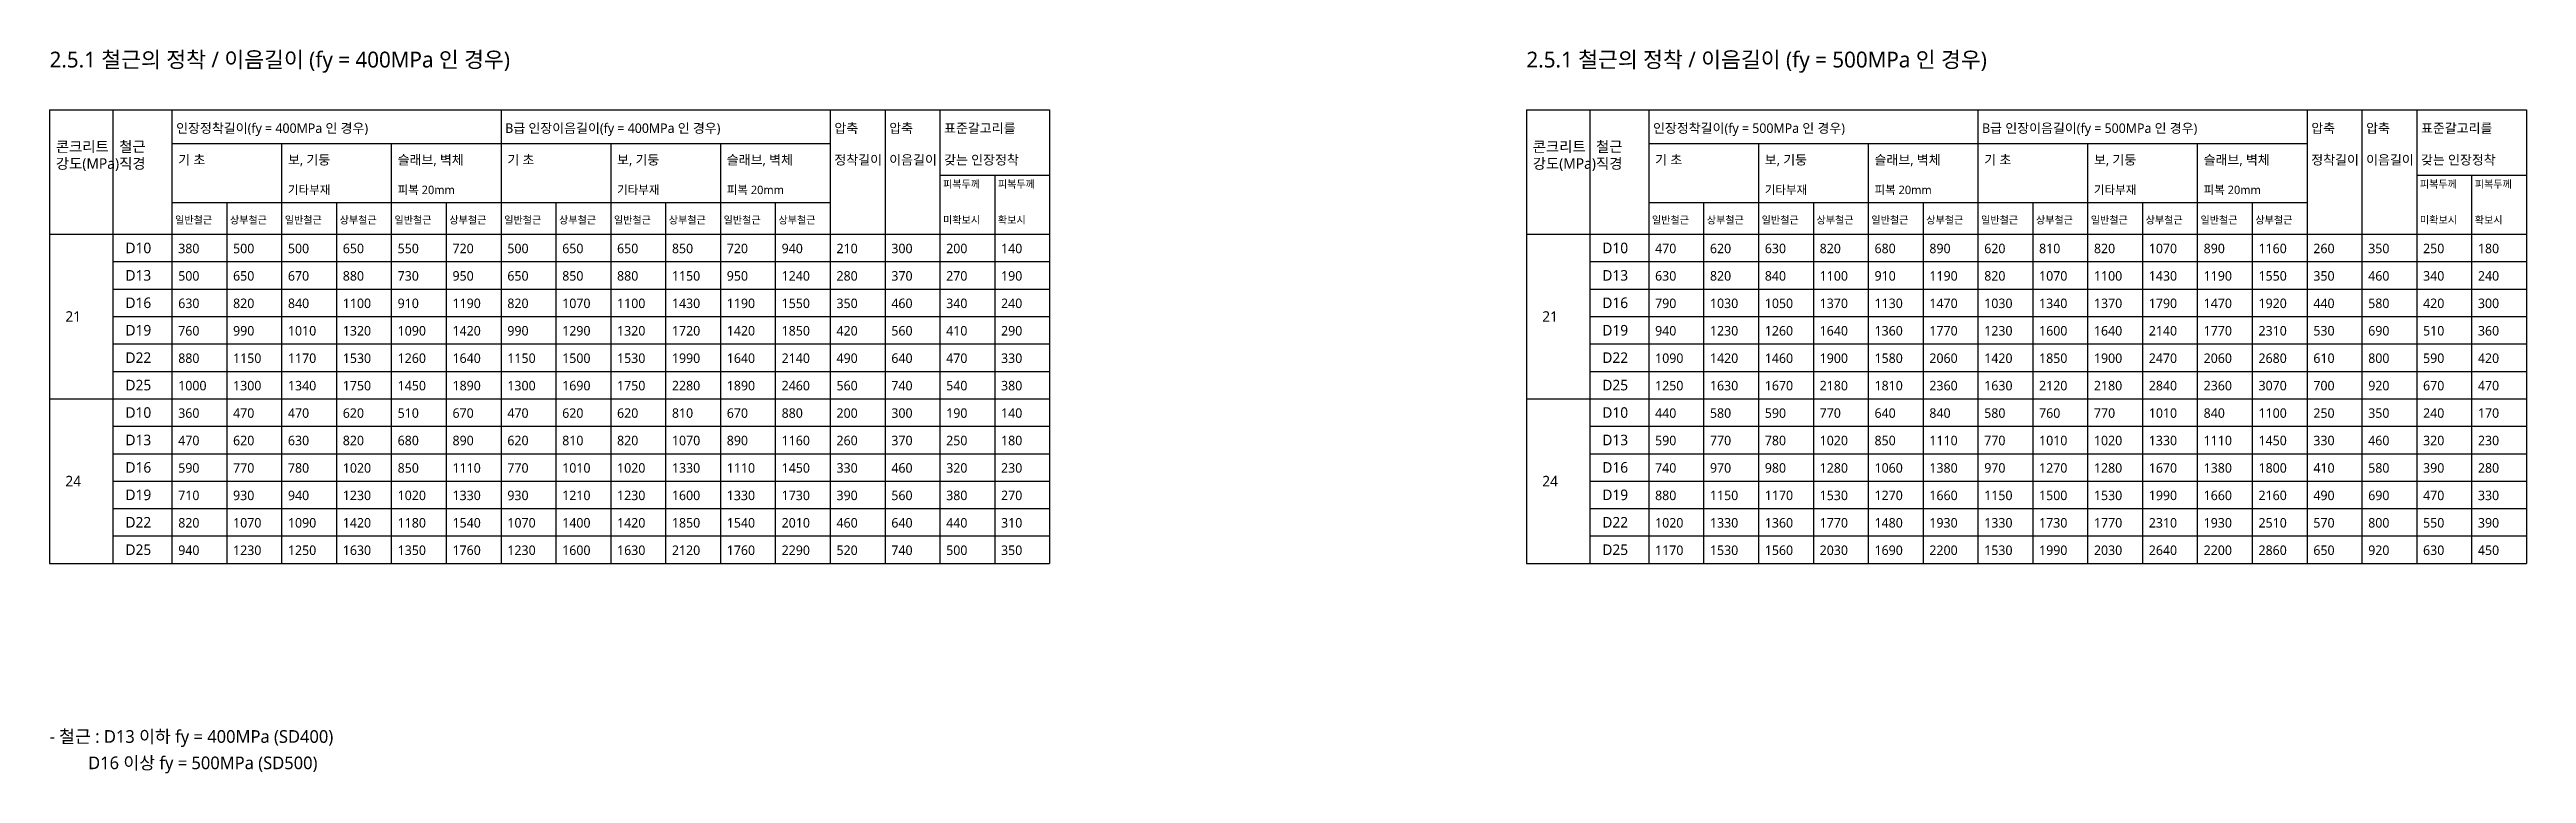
# Model space of a CAD drawing. Header units: millimetres. Extents: x 0 to 23480, y -6290 to 570.
import ezdxf

# ---------------------------------------------------------------- set-up
doc = ezdxf.new("R2010")
doc.units = ezdxf.units.MM
doc.layers.add('S-TABLE', color=7, linetype='Continuous')
doc.layers.add('S-TEXT', color=2, linetype='Continuous')
doc.styles.add('KOR', font='malgun.ttf')

msp = doc.modelspace()

# ---------------------------------------------------------------- linework, layer by layer
at = {"layer": 'S-TABLE'}
for p, q in [((0, 0), (9480, 0)), ((0, 0), (0, -4300)), ((600, 0), (600, -4300)), ((1160, 0), (1160, -4300)), ((4280, 0), (4280, -4300)), ((7400, 0), (7400, -4300)), ((7920, 0), (7920, -4300)), ((8440, 0), (8440, -4300)), ((9480, 0), (9480, -4300)), ((9480, 0), (9480, -4300)), ((14000, 0), (23480, 0)), ((14000, 0), (14000, -4300)), ((14600, 0), (14600, -4300)), ((15160, 0), (15160, -4300)), ((18280, 0), (18280, -4300)), ((21400, 0), (21400, -4300)), ((21920, 0), (21920, -4300)), ((22440, 0), (22440, -4300)), ((23480, 0), (23480, -4300)), ((23480, 0), (23480, -4300)), ((1160, -320), (7400, -320)), ((2200, -320), (2200, -4300)), ((3240, -320), (3240, -4300)), ((4280, -320), (4280, -4300)), ((5320, -320), (5320, -4300)), ((6360, -320), (6360, -4300)), ((7400, -320), (7400, -4300)), ((15160, -320), (21400, -320)), ((16200, -320), (16200, -4300)), ((17240, -320), (17240, -4300)), ((18280, -320), (18280, -4300)), ((19320, -320), (19320, -4300)), ((20360, -320), (20360, -4300)), ((21400, -320), (21400, -4300)), ((8440, -620), (9480, -620)), ((8960, -620), (8960, -4300)), ((22440, -620), (23480, -620)), ((22960, -620), (22960, -4300)), ((1160, -880), (4280, -880)), ((1160, -880), (1160, -4300)), ((1680, -880), (1680, -4300)), ((2200, -880), (2200, -4300)), ((2720, -880), (2720, -4300)), ((3240, -880), (3240, -4300)), ((3760, -880), (3760, -4300)), ((4280, -880), (7400, -880)), ((4280, -880), (4280, -4300)), ((4800, -880), (4800, -4300)), ((5320, -880), (5320, -4300)), ((5840, -880), (5840, -4300)), ((6360, -880), (6360, -4300)), ((6880, -880), (6880, -4300)), ((15160, -880), (18280, -880)), ((15160, -880), (15160, -4300)), ((15680, -880), (15680, -4300)), ((16200, -880), (16200, -4300)), ((16720, -880), (16720, -4300)), ((17240, -880), (17240, -4300)), ((17760, -880), (17760, -4300)), ((18280, -880), (21400, -880)), ((18280, -880), (18280, -4300)), ((18800, -880), (18800, -4300)), ((19320, -880), (19320, -4300)), ((19840, -880), (19840, -4300)), ((20360, -880), (20360, -4300)), ((20880, -880), (20880, -4300)), ((0, -1180), (9480, -1180)), ((0, -1180), (9480, -1180)), ((14000, -1180), (23480, -1180)), ((14000, -1180), (23480, -1180)), ((600, -1440), (9480, -1440)), ((14600, -1440), (23480, -1440)), ((600, -1700), (9480, -1700)), ((14600, -1700), (23480, -1700)), ((600, -1960), (9480, -1960)), ((14600, -1960), (23480, -1960)), ((600, -2220), (9480, -2220)), ((14600, -2220), (23480, -2220)), ((600, -2480), (9480, -2480)), ((14600, -2480), (23480, -2480)), ((0, -2740), (9480, -2740)), ((14000, -2740), (23480, -2740)), ((600, -3000), (9480, -3000)), ((14600, -3000), (23480, -3000)), ((600, -3260), (9480, -3260)), ((14600, -3260), (23480, -3260)), ((600, -3520), (9480, -3520)), ((14600, -3520), (23480, -3520)), ((600, -3780), (9480, -3780)), ((14600, -3780), (23480, -3780)), ((600, -4040), (9480, -4040)), ((14600, -4040), (23480, -4040)), ((0, -4300), (9480, -4300)), ((14000, -4300), (23480, -4300))]:
    msp.add_line(p, q, dxfattribs=at)

# ---------------------------------------------------------------- texts
at = {"layer": 'S-TEXT', "style": 'KOR'}
for s, height, p in [('2.5.1 철근의 정착 / 이음길이 (fy = 400MPa 인 경우)', 150, (0, 400)), ('2.5.1 철근의 정착 / 이음길이 (fy = 500MPa 인 경우)', 150, (14000, 400)), ('인장정착길이(fy = 400MPa 인 경우)', 90, (1200, -220)), ('B급 인장이음길이(fy = 400MPa 인 경우)', 90, (4320, -220)), ('압축', 90, (7440, -220)), ('압축', 90, (7960, -220)), ('표준갈고리를', 90, (8480, -220)), ('인장정착길이(fy = 500MPa 인 경우)', 90, (15200, -220)), ('B급 인장이음길이(fy = 500MPa 인 경우)', 90, (18320, -220)), ('압축', 90, (21440, -220)), ('압축', 90, (21960, -220)), ('표준갈고리를', 90, (22480, -220)), ('콘크리트', 100, (60, -400)), ('강도(MPa)', 100, (60, -560)), ('철근', 100, (660, -400)), ('직경', 100, (660, -560)), ('기 초', 90, (1220, -520)), ('보, 기둥', 90, (2260, -520)), ('슬래브, 벽체', 90, (3300, -520)), ('기 초', 90, (4340, -520)), ('보, 기둥', 90, (5380, -520)), ('슬래브, 벽체', 90, (6420, -520)), ('정착길이', 90, (7440, -520)), ('이음길이', 90, (7960, -520)), ('갖는 인장정착', 90, (8480, -520)), ('콘크리트', 100, (14060, -400)), ('강도(MPa)', 100, (14060, -560)), ('철근', 100, (14660, -400)), ('직경', 100, (14660, -560)), ('기 초', 90, (15220, -520)), ('보, 기둥', 90, (16260, -520)), ('슬래브, 벽체', 90, (17300, -520)), ('기 초', 90, (18340, -520)), ('보, 기둥', 90, (19380, -520)), ('슬래브, 벽체', 90, (20420, -520)), ('정착길이', 90, (21440, -520)), ('이음길이', 90, (21960, -520)), ('갖는 인장정착', 90, (22480, -520)), ('피복두께', 70, (8470, -740)), ('피복두께', 70, (8990, -740)), ('피복두께', 70, (22470, -740)), ('피복두께', 70, (22990, -740)), ('기타부재', 80, (2260, -800)), ('피복 20mm', 80, (3300, -800)), ('기타부재', 80, (5380, -800)), ('피복 20mm', 80, (6420, -800)), ('기타부재', 80, (16260, -800)), ('피복 20mm', 80, (17300, -800)), ('기타부재', 80, (19380, -800)), ('피복 20mm', 80, (20420, -800)), ('일반철근', 70, (1190, -1080)), ('상부철근', 70, (1710, -1080)), ('일반철근', 70, (2230, -1080)), ('상부철근', 70, (2750, -1080)), ('일반철근', 70, (3270, -1080)), ('상부철근', 70, (3790, -1080)), ('일반철근', 70, (4310, -1080)), ('상부철근', 70, (4830, -1080)), ('일반철근', 70, (5350, -1080)), ('상부철근', 70, (5870, -1080)), ('일반철근', 70, (6390, -1080)), ('상부철근', 70, (6910, -1080)), ('미확보시', 70, (8470, -1080)), ('확보시', 70, (8990, -1080)), ('일반철근', 70, (15190, -1080)), ('상부철근', 70, (15710, -1080)), ('일반철근', 70, (16230, -1080)), ('상부철근', 70, (16750, -1080)), ('일반철근', 70, (17270, -1080)), ('상부철근', 70, (17790, -1080)), ('일반철근', 70, (18310, -1080)), ('상부철근', 70, (18830, -1080)), ('일반철근', 70, (19350, -1080)), ('상부철근', 70, (19870, -1080)), ('일반철근', 70, (20390, -1080)), ('상부철근', 70, (20910, -1080)), ('미확보시', 70, (22470, -1080)), ('확보시', 70, (22990, -1080)), ('D10', 100, (720, -1360)), ('380', 90, (1220, -1360)), ('500', 90, (1740, -1360)), ('500', 90, (2260, -1360)), ('650', 90, (2780, -1360)), ('550', 90, (3300, -1360)), ('720', 90, (3820, -1360)), ('500', 90, (4340, -1360)), ('650', 90, (4860, -1360)), ('650', 90, (5380, -1360)), ('850', 90, (5900, -1360)), ('720', 90, (6420, -1360)), ('940', 90, (6940, -1360)), ('210', 90, (7460, -1360)), ('300', 90, (7980, -1360)), ('200', 90, (8500, -1360)), ('140', 90, (9020, -1360)), ('D10', 100, (14720, -1360)), ('470', 90, (15220, -1360)), ('620', 90, (15740, -1360)), ('630', 90, (16260, -1360)), ('820', 90, (16780, -1360)), ('680', 90, (17300, -1360)), ('890', 90, (17820, -1360)), ('620', 90, (18340, -1360)), ('810', 90, (18860, -1360)), ('820', 90, (19380, -1360)), ('1070', 90, (19900, -1360)), ('890', 90, (20420, -1360)), ('1160', 90, (20940, -1360)), ('260', 90, (21460, -1360)), ('350', 90, (21980, -1360)), ('250', 90, (22500, -1360)), ('180', 90, (23020, -1360)), ('D13', 100, (720, -1620)), ('500', 90, (1220, -1620)), ('650', 90, (1740, -1620)), ('670', 90, (2260, -1620)), ('880', 90, (2780, -1620)), ('730', 90, (3300, -1620)), ('950', 90, (3820, -1620)), ('650', 90, (4340, -1620)), ('850', 90, (4860, -1620)), ('880', 90, (5380, -1620)), ('1150', 90, (5900, -1620)), ('950', 90, (6420, -1620)), ('1240', 90, (6940, -1620)), ('280', 90, (7460, -1620)), ('370', 90, (7980, -1620)), ('270', 90, (8500, -1620)), ('190', 90, (9020, -1620)), ('D13', 100, (14720, -1620)), ('630', 90, (15220, -1620)), ('820', 90, (15740, -1620)), ('840', 90, (16260, -1620)), ('1100', 90, (16780, -1620)), ('910', 90, (17300, -1620)), ('1190', 90, (17820, -1620)), ('820', 90, (18340, -1620)), ('1070', 90, (18860, -1620)), ('1100', 90, (19380, -1620)), ('1430', 90, (19900, -1620)), ('1190', 90, (20420, -1620)), ('1550', 90, (20940, -1620)), ('350', 90, (21460, -1620)), ('460', 90, (21980, -1620)), ('340', 90, (22500, -1620)), ('240', 90, (23020, -1620)), ('D16', 100, (720, -1880)), ('630', 90, (1220, -1880)), ('820', 90, (1740, -1880)), ('840', 90, (2260, -1880)), ('1100', 90, (2780, -1880)), ('910', 90, (3300, -1880)), ('1190', 90, (3820, -1880)), ('820', 90, (4340, -1880)), ('1070', 90, (4860, -1880)), ('1100', 90, (5380, -1880)), ('1430', 90, (5900, -1880)), ('1190', 90, (6420, -1880)), ('1550', 90, (6940, -1880)), ('350', 90, (7460, -1880)), ('460', 90, (7980, -1880)), ('340', 90, (8500, -1880)), ('240', 90, (9020, -1880)), ('D16', 100, (14720, -1880)), ('790', 90, (15220, -1880)), ('1030', 90, (15740, -1880)), ('1050', 90, (16260, -1880)), ('1370', 90, (16780, -1880)), ('1130', 90, (17300, -1880)), ('1470', 90, (17820, -1880)), ('1030', 90, (18340, -1880)), ('1340', 90, (18860, -1880)), ('1370', 90, (19380, -1880)), ('1790', 90, (19900, -1880)), ('1470', 90, (20420, -1880)), ('1920', 90, (20940, -1880)), ('440', 90, (21460, -1880)), ('580', 90, (21980, -1880)), ('420', 90, (22500, -1880)), ('300', 90, (23020, -1880)), ('21', 100, (150, -2010)), ('D19', 100, (720, -2140)), ('760', 90, (1220, -2140)), ('990', 90, (1740, -2140)), ('1010', 90, (2260, -2140)), ('1320', 90, (2780, -2140)), ('1090', 90, (3300, -2140)), ('1420', 90, (3820, -2140)), ('990', 90, (4340, -2140)), ('1290', 90, (4860, -2140)), ('1320', 90, (5380, -2140)), ('1720', 90, (5900, -2140)), ('1420', 90, (6420, -2140)), ('1850', 90, (6940, -2140)), ('420', 90, (7460, -2140)), ('560', 90, (7980, -2140)), ('410', 90, (8500, -2140)), ('290', 90, (9020, -2140)), ('21', 100, (14150, -2010)), ('D19', 100, (14720, -2140)), ('940', 90, (15220, -2140)), ('1230', 90, (15740, -2140)), ('1260', 90, (16260, -2140)), ('1640', 90, (16780, -2140)), ('1360', 90, (17300, -2140)), ('1770', 90, (17820, -2140)), ('1230', 90, (18340, -2140)), ('1600', 90, (18860, -2140)), ('1640', 90, (19380, -2140)), ('2140', 90, (19900, -2140)), ('1770', 90, (20420, -2140)), ('2310', 90, (20940, -2140)), ('530', 90, (21460, -2140)), ('690', 90, (21980, -2140)), ('510', 90, (22500, -2140)), ('360', 90, (23020, -2140)), ('D22', 100, (720, -2400)), ('880', 90, (1220, -2400)), ('1150', 90, (1740, -2400)), ('1170', 90, (2260, -2400)), ('1530', 90, (2780, -2400)), ('1260', 90, (3300, -2400)), ('1640', 90, (3820, -2400)), ('1150', 90, (4340, -2400)), ('1500', 90, (4860, -2400)), ('1530', 90, (5380, -2400)), ('1990', 90, (5900, -2400)), ('1640', 90, (6420, -2400)), ('2140', 90, (6940, -2400)), ('490', 90, (7460, -2400)), ('640', 90, (7980, -2400)), ('470', 90, (8500, -2400)), ('330', 90, (9020, -2400)), ('D22', 100, (14720, -2400)), ('1090', 90, (15220, -2400)), ('1420', 90, (15740, -2400)), ('1460', 90, (16260, -2400)), ('1900', 90, (16780, -2400)), ('1580', 90, (17300, -2400)), ('2060', 90, (17820, -2400)), ('1420', 90, (18340, -2400)), ('1850', 90, (18860, -2400)), ('1900', 90, (19380, -2400)), ('2470', 90, (19900, -2400)), ('2060', 90, (20420, -2400)), ('2680', 90, (20940, -2400)), ('610', 90, (21460, -2400)), ('800', 90, (21980, -2400)), ('590', 90, (22500, -2400)), ('420', 90, (23020, -2400)), ('D25', 100, (720, -2660)), ('1000', 90, (1220, -2660)), ('1300', 90, (1740, -2660)), ('1340', 90, (2260, -2660)), ('1750', 90, (2780, -2660)), ('1450', 90, (3300, -2660)), ('1890', 90, (3820, -2660)), ('1300', 90, (4340, -2660)), ('1690', 90, (4860, -2660)), ('1750', 90, (5380, -2660)), ('2280', 90, (5900, -2660)), ('1890', 90, (6420, -2660)), ('2460', 90, (6940, -2660)), ('560', 90, (7460, -2660)), ('740', 90, (7980, -2660)), ('540', 90, (8500, -2660)), ('380', 90, (9020, -2660)), ('D25', 100, (14720, -2660)), ('1250', 90, (15220, -2660)), ('1630', 90, (15740, -2660)), ('1670', 90, (16260, -2660)), ('2180', 90, (16780, -2660)), ('1810', 90, (17300, -2660)), ('2360', 90, (17820, -2660)), ('1630', 90, (18340, -2660)), ('2120', 90, (18860, -2660)), ('2180', 90, (19380, -2660)), ('2840', 90, (19900, -2660)), ('2360', 90, (20420, -2660)), ('3070', 90, (20940, -2660)), ('700', 90, (21460, -2660)), ('920', 90, (21980, -2660)), ('670', 90, (22500, -2660)), ('470', 90, (23020, -2660)), ('D10', 100, (720, -2920)), ('360', 90, (1220, -2920)), ('470', 90, (1740, -2920)), ('470', 90, (2260, -2920)), ('620', 90, (2780, -2920)), ('510', 90, (3300, -2920)), ('670', 90, (3820, -2920)), ('470', 90, (4340, -2920)), ('620', 90, (4860, -2920)), ('620', 90, (5380, -2920)), ('810', 90, (5900, -2920)), ('670', 90, (6420, -2920)), ('880', 90, (6940, -2920)), ('200', 90, (7460, -2920)), ('300', 90, (7980, -2920)), ('190', 90, (8500, -2920)), ('140', 90, (9020, -2920)), ('D10', 100, (14720, -2920)), ('440', 90, (15220, -2920)), ('580', 90, (15740, -2920)), ('590', 90, (16260, -2920)), ('770', 90, (16780, -2920)), ('640', 90, (17300, -2920)), ('840', 90, (17820, -2920)), ('580', 90, (18340, -2920)), ('760', 90, (18860, -2920)), ('770', 90, (19380, -2920)), ('1010', 90, (19900, -2920)), ('840', 90, (20420, -2920)), ('1100', 90, (20940, -2920)), ('250', 90, (21460, -2920)), ('350', 90, (21980, -2920)), ('240', 90, (22500, -2920)), ('170', 90, (23020, -2920)), ('D13', 100, (720, -3180)), ('470', 90, (1220, -3180)), ('620', 90, (1740, -3180)), ('630', 90, (2260, -3180)), ('820', 90, (2780, -3180)), ('680', 90, (3300, -3180)), ('890', 90, (3820, -3180)), ('620', 90, (4340, -3180)), ('810', 90, (4860, -3180)), ('820', 90, (5380, -3180)), ('1070', 90, (5900, -3180)), ('890', 90, (6420, -3180)), ('1160', 90, (6940, -3180)), ('260', 90, (7460, -3180)), ('370', 90, (7980, -3180)), ('250', 90, (8500, -3180)), ('180', 90, (9020, -3180)), ('D13', 100, (14720, -3180)), ('590', 90, (15220, -3180)), ('770', 90, (15740, -3180)), ('780', 90, (16260, -3180)), ('1020', 90, (16780, -3180)), ('850', 90, (17300, -3180)), ('1110', 90, (17820, -3180)), ('770', 90, (18340, -3180)), ('1010', 90, (18860, -3180)), ('1020', 90, (19380, -3180)), ('1330', 90, (19900, -3180)), ('1110', 90, (20420, -3180)), ('1450', 90, (20940, -3180)), ('330', 90, (21460, -3180)), ('460', 90, (21980, -3180)), ('320', 90, (22500, -3180)), ('230', 90, (23020, -3180)), ('24', 100, (150, -3570)), ('D16', 100, (720, -3440)), ('590', 90, (1220, -3440)), ('770', 90, (1740, -3440)), ('780', 90, (2260, -3440)), ('1020', 90, (2780, -3440)), ('850', 90, (3300, -3440)), ('1110', 90, (3820, -3440)), ('770', 90, (4340, -3440)), ('1010', 90, (4860, -3440)), ('1020', 90, (5380, -3440)), ('1330', 90, (5900, -3440)), ('1110', 90, (6420, -3440)), ('1450', 90, (6940, -3440)), ('330', 90, (7460, -3440)), ('460', 90, (7980, -3440)), ('320', 90, (8500, -3440)), ('230', 90, (9020, -3440)), ('24', 100, (14150, -3570)), ('D16', 100, (14720, -3440)), ('740', 90, (15220, -3440)), ('970', 90, (15740, -3440)), ('980', 90, (16260, -3440)), ('1280', 90, (16780, -3440)), ('1060', 90, (17300, -3440)), ('1380', 90, (17820, -3440)), ('970', 90, (18340, -3440)), ('1270', 90, (18860, -3440)), ('1280', 90, (19380, -3440)), ('1670', 90, (19900, -3440)), ('1380', 90, (20420, -3440)), ('1800', 90, (20940, -3440)), ('410', 90, (21460, -3440)), ('580', 90, (21980, -3440)), ('390', 90, (22500, -3440)), ('280', 90, (23020, -3440)), ('D19', 100, (720, -3700)), ('710', 90, (1220, -3700)), ('930', 90, (1740, -3700)), ('940', 90, (2260, -3700)), ('1230', 90, (2780, -3700)), ('1020', 90, (3300, -3700)), ('1330', 90, (3820, -3700)), ('930', 90, (4340, -3700)), ('1210', 90, (4860, -3700)), ('1230', 90, (5380, -3700)), ('1600', 90, (5900, -3700)), ('1330', 90, (6420, -3700)), ('1730', 90, (6940, -3700)), ('390', 90, (7460, -3700)), ('560', 90, (7980, -3700)), ('380', 90, (8500, -3700)), ('270', 90, (9020, -3700)), ('D19', 100, (14720, -3700)), ('880', 90, (15220, -3700)), ('1150', 90, (15740, -3700)), ('1170', 90, (16260, -3700)), ('1530', 90, (16780, -3700)), ('1270', 90, (17300, -3700)), ('1660', 90, (17820, -3700)), ('1150', 90, (18340, -3700)), ('1500', 90, (18860, -3700)), ('1530', 90, (19380, -3700)), ('1990', 90, (19900, -3700)), ('1660', 90, (20420, -3700)), ('2160', 90, (20940, -3700)), ('490', 90, (21460, -3700)), ('690', 90, (21980, -3700)), ('470', 90, (22500, -3700)), ('330', 90, (23020, -3700)), ('D22', 100, (720, -3960)), ('820', 90, (1220, -3960)), ('1070', 90, (1740, -3960)), ('1090', 90, (2260, -3960)), ('1420', 90, (2780, -3960)), ('1180', 90, (3300, -3960)), ('1540', 90, (3820, -3960)), ('1070', 90, (4340, -3960)), ('1400', 90, (4860, -3960)), ('1420', 90, (5380, -3960)), ('1850', 90, (5900, -3960)), ('1540', 90, (6420, -3960)), ('2010', 90, (6940, -3960)), ('460', 90, (7460, -3960)), ('640', 90, (7980, -3960)), ('440', 90, (8500, -3960)), ('310', 90, (9020, -3960)), ('D22', 100, (14720, -3960)), ('1020', 90, (15220, -3960)), ('1330', 90, (15740, -3960)), ('1360', 90, (16260, -3960)), ('1770', 90, (16780, -3960)), ('1480', 90, (17300, -3960)), ('1930', 90, (17820, -3960)), ('1330', 90, (18340, -3960)), ('1730', 90, (18860, -3960)), ('1770', 90, (19380, -3960)), ('2310', 90, (19900, -3960)), ('1930', 90, (20420, -3960)), ('2510', 90, (20940, -3960)), ('570', 90, (21460, -3960)), ('800', 90, (21980, -3960)), ('550', 90, (22500, -3960)), ('390', 90, (23020, -3960)), ('D25', 100, (720, -4220)), ('940', 90, (1220, -4220)), ('1230', 90, (1740, -4220)), ('1250', 90, (2260, -4220)), ('1630', 90, (2780, -4220)), ('1350', 90, (3300, -4220)), ('1760', 90, (3820, -4220)), ('1230', 90, (4340, -4220)), ('1600', 90, (4860, -4220)), ('1630', 90, (5380, -4220)), ('2120', 90, (5900, -4220)), ('1760', 90, (6420, -4220)), ('2290', 90, (6940, -4220)), ('520', 90, (7460, -4220)), ('740', 90, (7980, -4220)), ('500', 90, (8500, -4220)), ('350', 90, (9020, -4220)), ('D25', 100, (14720, -4220)), ('1170', 90, (15220, -4220)), ('1530', 90, (15740, -4220)), ('1560', 90, (16260, -4220)), ('2030', 90, (16780, -4220)), ('1690', 90, (17300, -4220)), ('2200', 90, (17820, -4220)), ('1530', 90, (18340, -4220)), ('1990', 90, (18860, -4220)), ('2030', 90, (19380, -4220)), ('2640', 90, (19900, -4220)), ('2200', 90, (20420, -4220)), ('2860', 90, (20940, -4220)), ('650', 90, (21460, -4220)), ('920', 90, (21980, -4220)), ('630', 90, (22500, -4220)), ('450', 90, (23020, -4220)), ('- 철근 : D13 이하 fy = 400MPa (SD400)', 120, (0, -6000)), ('         D16 이상 fy = 500MPa (SD500)', 120, (0, -6250))]:
    msp.add_text(s, height=height, dxfattribs=at).set_placement(p)

doc.saveas('drawing.dxf')
